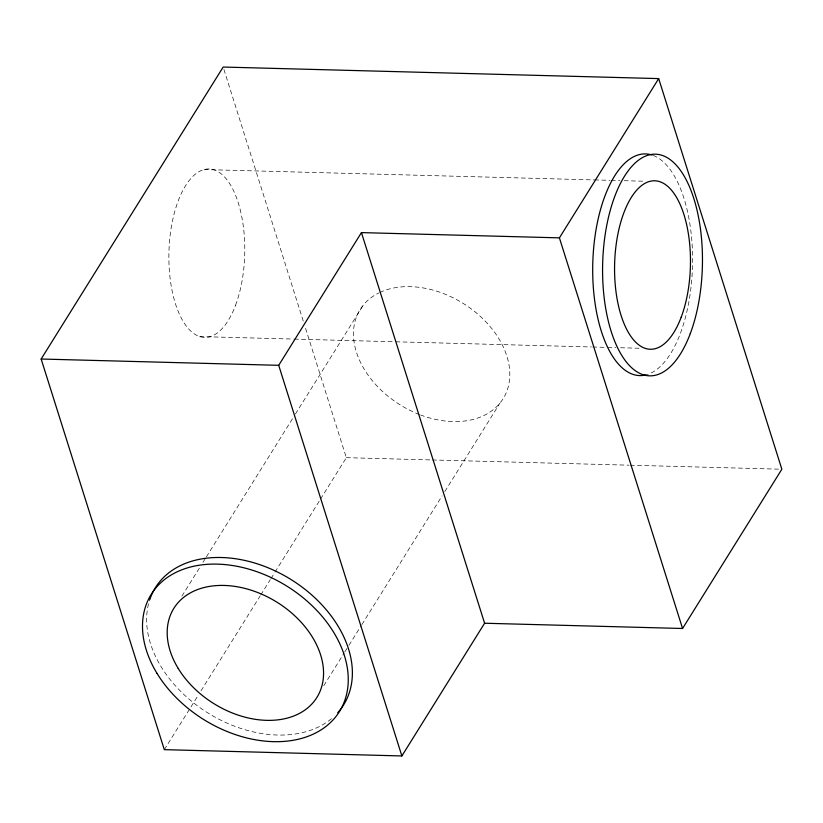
<?xml version="1.0" encoding="UTF-8"?>
<svg xmlns="http://www.w3.org/2000/svg" width="823" height="823" viewBox="0 0 823 823"><rect width="100%" height="100%" fill="white"/><g stroke="black" fill="none" stroke-linecap="round" stroke-linejoin="round"><path stroke-width="0.62" stroke-dasharray="4.12 3.09" d="M181.893 596.15L200.246 566.708M202.962 562.346L205.678 557.984M206.367 556.893L294.737 415.121M295.416 414.031L363.396 304.983M164.312 749.65L198.271 695.178M200.987 690.826L260.078 596.037M260.757 594.947L270.263 579.701M270.942 578.61L274.337 573.158M275.016 572.067L319.849 500.168M320.528 499.077L346.329 457.681L305.024 326.649M323.799 685.662L344.189 652.948M344.868 651.857L348.273 646.405M348.952 645.314L361.184 625.686M361.873 624.595L442.085 495.919M444.811 491.557L499.87 403.229M204.135 169.559L594.216 179.918M594.597 179.918L610.008 180.319M611.294 180.36L619.904 180.597M624.143 180.7L644.306 181.245M199.65 336.576L293.41 339.066M294.315 339.107L394.505 341.761M395.781 341.792L591.398 346.967M592.683 346.997L606.428 347.378M607.713 347.419L615.799 347.615M620.552 347.759L640.201 348.263M346.329 457.681L431.129 459.923M432.404 459.964L628.967 465.18M630.253 465.211L779.278 469.161M223.938 69.492L303.471 321.752M379.815 292.463A84.265 59.729 31.9 0 1 506.495 354.98A84.265 59.729 31.9 0 1 420.697 415.018M419.504 414.566A84.265 59.729 31.9 0 1 356.812 353.345A84.265 59.729 31.9 0 1 378.724 292.988M331.484 718.695A110.868 78.597 31.9 0 1 204.927 711.051A110.868 78.597 31.9 0 1 149.786 599.607M653.153 155.434A110.868 49.884 -88.5 0 1 692.493 266.168A110.868 49.884 -88.5 0 1 647.269 374.516M235.522 305.323A84.265 37.909 -88.5 0 0 214.031 169.836A84.265 37.909 -88.5 0 0 170.968 284.449A84.265 37.909 -88.5 0 0 235.522 305.323"/><path stroke-width="1.23" d="M41.15 359.023L223.167 67.044L658.688 78.597L781.85 469.233L682.565 628.494L484.603 623.237L401.871 755.956L164.312 749.65L41.15 359.023L278.709 365.319L361.441 232.611L559.403 237.857L658.688 78.597M559.403 237.857L682.565 628.494M361.441 232.611L484.603 623.237M278.709 365.319L401.871 755.956M149.786 599.607A110.868 78.597 31.9 0 1 289.007 578.302A110.868 78.597 31.9 0 1 337.708 712.728M646.189 374.825A110.868 49.884 -88.5 0 1 592.776 263.36A110.868 49.884 -88.5 0 1 652.094 155.063M690.281 333.603A110.868 49.884 -88.5 0 0 661.99 155.331A110.868 49.884 -88.5 0 0 605.327 306.146A110.868 49.884 -88.5 0 0 690.281 333.603M681.218 317.153A84.265 37.909 -88.5 0 0 659.717 181.657A84.265 37.909 -88.5 0 0 616.653 296.28A84.265 37.909 -88.5 0 0 681.218 317.153M156.998 673.348A110.868 78.597 31.9 0 0 335.146 717.533A110.868 78.597 31.9 0 0 243.947 567.829A110.868 78.597 31.9 0 0 156.998 673.348M178.21 668.441A84.265 59.729 31.9 0 0 313.604 702.019A84.265 59.729 31.9 0 0 244.287 588.25A84.265 59.729 31.9 0 0 178.21 668.441"/></g></svg>
